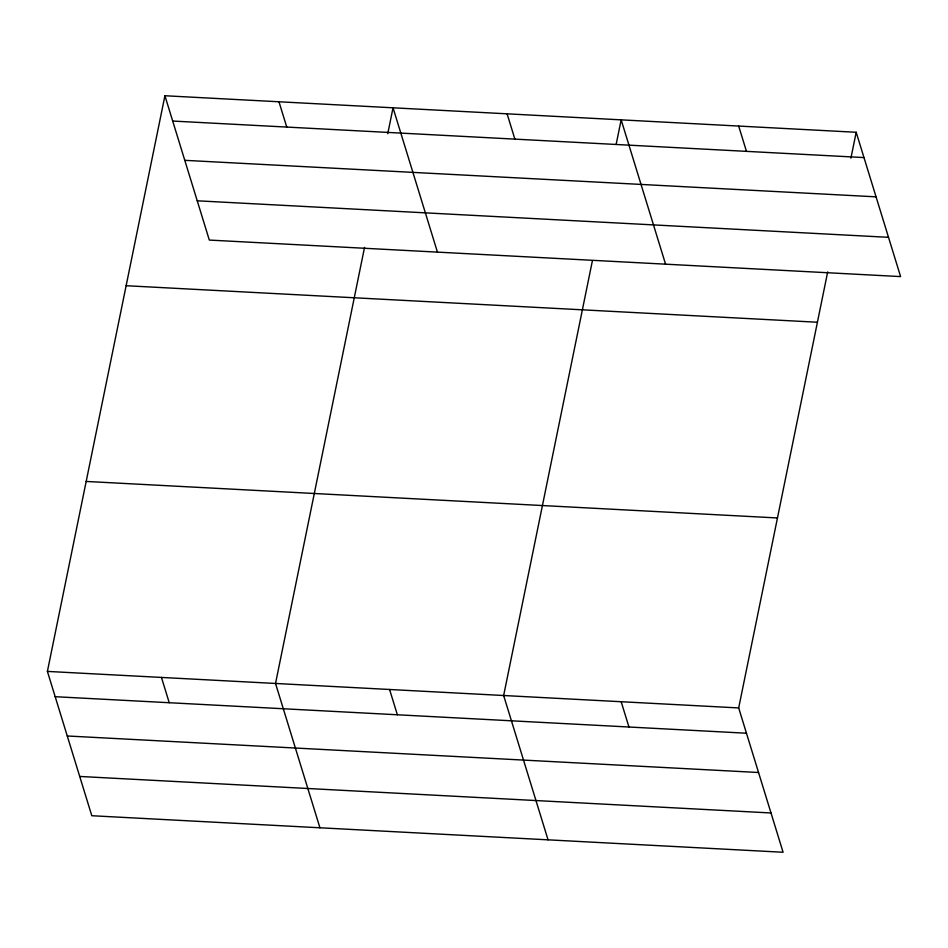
<?xml version="1.0" encoding="UTF-8"?>
<svg xmlns="http://www.w3.org/2000/svg" width="948" height="948" viewBox="0 0 948 948"><rect width="100%" height="100%" fill="white"/><g stroke="black" fill="none" stroke-linecap="round" stroke-linejoin="round"><path stroke-width="1.42" d="M827.699 271.875L738.682 707.931L783.084 852.252L91.802 815.73L47.4 671.409L164.916 95.748L856.198 132.27L900.6 276.591L209.318 240.069L164.916 95.748M364.542 247.404L275.524 683.461L319.926 827.782M387.756 133.704L393.041 107.799L437.443 252.121M592.37 260.89L503.649 695.512L548.051 839.833M616.164 144.321L621.165 119.851L665.567 264.172M850.913 158.174L856.198 132.27M172.702 121.048L863.984 157.569M184.777 160.331L876.071 196.84M197.231 200.798L888.513 237.32M126.131 285.715L817.425 322.237M86.185 481.442L777.467 517.964M47.4 671.409L738.682 707.931M55.185 696.697L746.467 733.219M67.261 735.98L758.554 772.501M79.715 776.448L770.997 812.969M738.682 126.06L746.467 151.36M507.097 113.831L514.883 139.119M621.165 701.721L628.951 727.009M278.973 101.78L286.758 127.068M389.581 689.48L397.366 714.78M161.456 677.429L169.242 702.729"/></g></svg>
